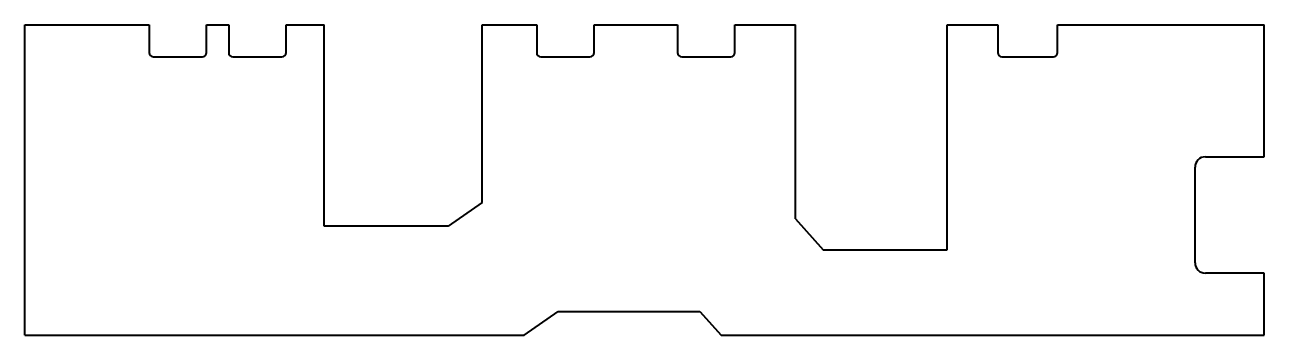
# Model space of a CAD drawing. Header units: inches. Extents: x 0 to 3, y 0 to 0.75.
import ezdxf

# ---------------------------------------------------------------- set-up
doc = ezdxf.new("R2010")
doc.units = ezdxf.units.IN
doc.header["$MEASUREMENT"] = 0
doc.layers.add('ModelSketch_Visible', color=7, linetype='Continuous', lineweight=40)

msp = doc.modelspace()

# ---------------------------------------------------------------- linework, layer by layer
at = {"layer": 'ModelSketch_Visible'}
for p, q in [((0, 0.75), (0.301, 0.75)), ((0, 0), (0, 0.75)), ((0.301, 0.75), (0.301, 0.683)), ((0.44, 0.75), (0.4935, 0.75)), ((0.44, 0.683), (0.44, 0.75)), ((0.4935, 0.75), (0.4935, 0.683)), ((0.6325, 0.683), (0.6325, 0.75)), ((0.6325, 0.75), (0.7248, 0.75)), ((0.7248, 0.2632), (0.7248, 0.75)), ((1.1067, 0.75), (1.239, 0.75)), ((1.1067, 0.3205), (1.1067, 0.75)), ((1.239, 0.75), (1.239, 0.683)), ((1.378, 0.75), (1.58, 0.75)), ((1.378, 0.683), (1.378, 0.75)), ((1.58, 0.75), (1.58, 0.683)), ((1.719, 0.75), (1.8653, 0.75)), ((1.719, 0.683), (1.719, 0.75)), ((1.8653, 0.2808), (1.8653, 0.75)), ((2.2322, 0.75), (2.355, 0.75)), ((2.2322, 0.2065), (2.2322, 0.75)), ((2.355, 0.75), (2.355, 0.683)), ((2.5, 0.75), (3, 0.75)), ((2.5, 0.683), (2.5, 0.75)), ((3, 0.431), (3, 0.75)), ((0.311, 0.673), (0.43, 0.673)), ((0.5035, 0.673), (0.6225, 0.673)), ((1.249, 0.673), (1.368, 0.673)), ((1.59, 0.673), (1.709, 0.673)), ((2.365, 0.673), (2.49, 0.673)), ((2.8575, 0.431), (3, 0.431)), ((2.8325, 0.175), (2.8325, 0.406)), ((1.1067, 0.3205), (1.0248, 0.2632)), ((1.8653, 0.2808), (1.9322, 0.2065)), ((1.0248, 0.2632), (0.7248, 0.2632)), ((1.9322, 0.2065), (2.2322, 0.2065)), ((3, 0.15), (2.8575, 0.15)), ((3, 0), (3, 0.15)), ((1.209, 0), (1.291, 0.0574)), ((1.291, 0.0574), (1.6342, 0.0574)), ((1.6342, 0.0574), (1.6858, 0)), ((0, 0), (1.209, 0)), ((1.6858, 0), (3, 0))]:
    msp.add_line(p, q, dxfattribs=at)
for centre, radius, start, end in [((0.311, 0.683), 0.01, 180, 270), ((0.43, 0.683), 0.01, 270, 0), ((0.5035, 0.683), 0.01, 180, 270), ((0.6225, 0.683), 0.01, 270, 0), ((1.249, 0.683), 0.01, 180, 270), ((1.368, 0.683), 0.01, 270, 0), ((1.59, 0.683), 0.01, 180, 270), ((1.709, 0.683), 0.01, 270, 0), ((2.365, 0.683), 0.01, 180, 270), ((2.49, 0.683), 0.01, 270, 0), ((2.8575, 0.406), 0.025, 90, 180), ((2.8575, 0.175), 0.025, 180, 270)]:
    msp.add_arc(centre, radius, start, end, dxfattribs=at)

doc.saveas('drawing.dxf')
